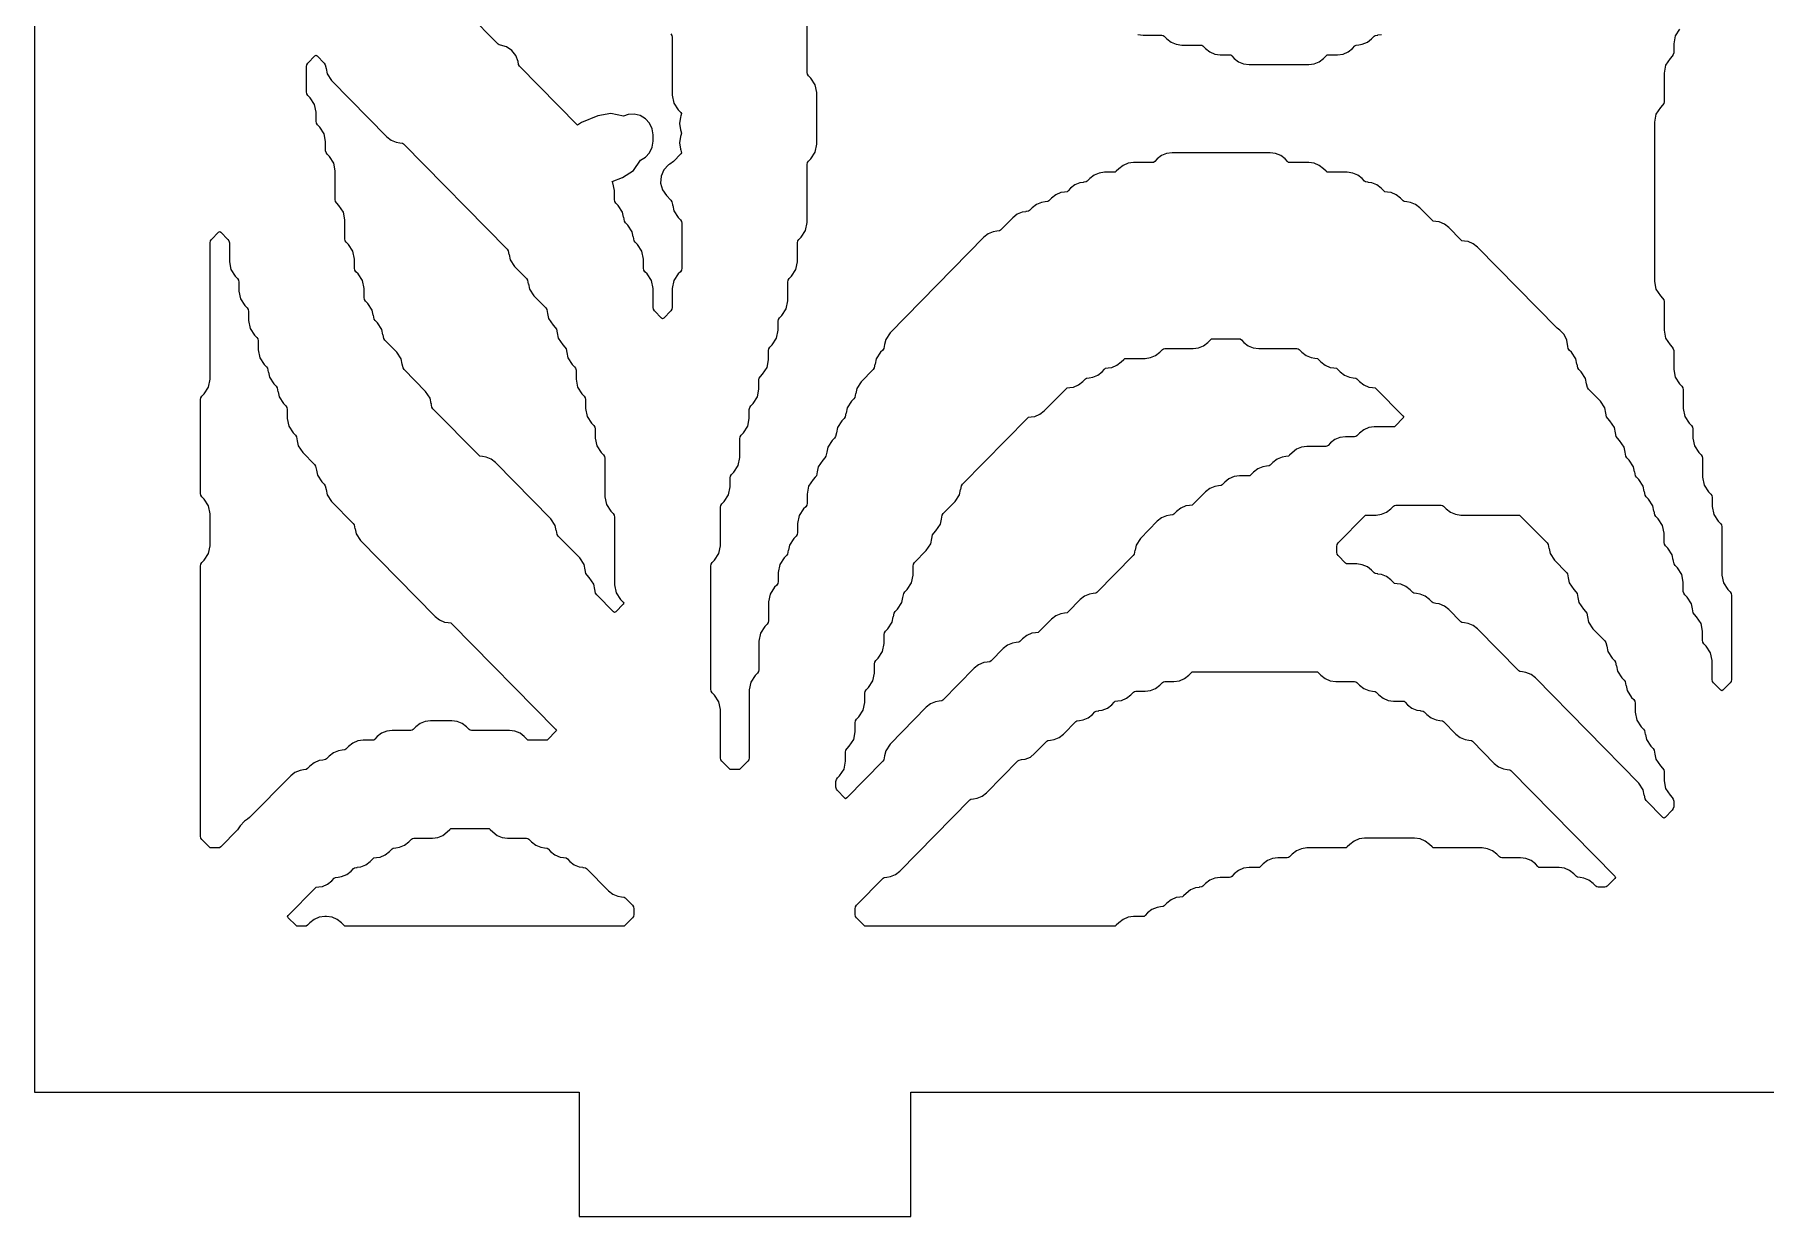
# Model space of a CAD drawing. Header units: millimetres. Extents: x 10 to 410, y 18 to 283.
# Drawn here: x 148 to 189.74, y 157 to 185.52 of the extents above; entities that cross this region are included whole.
import ezdxf

# ---------------------------------------------------------------- set-up
doc = ezdxf.new("R2010")
doc.units = ezdxf.units.MM
doc.layers.add('CUT', color=1, linetype='Continuous')

msp = doc.modelspace()

# ---------------------------------------------------------------- linework, layer by layer
at = {"layer": 'CUT'}
for points in [[(190.134, 157), (198.134, 157), (198.134, 160), (211.2679, 160), (211.2679, 280), (198.134, 280), (198.134, 283), (190.134, 283), (190.134, 280), (169.134, 280), (169.134, 283), (161.134, 283), (161.134, 280), (148, 280), (148, 160), (161.134, 160), (161.134, 157), (169.134, 157), (169.134, 160), (190.134, 160)], [(156.7232, 182.9204), (156.8108, 182.9087), (156.8106, 182.9073), (156.8748, 182.8988), (156.8998, 182.8793), (159.3969, 180.3385), (159.4221, 180.3002), (159.4404, 180.2073), (159.4436, 180.2079), (159.4682, 180.0827), (159.5744, 179.9216), (159.8613, 179.6297), (159.8866, 179.5913), (159.9048, 179.4985), (159.908, 179.4991), (159.9327, 179.3739), (160.0388, 179.2127), (160.3257, 178.9208), (160.351, 178.8824), (160.3693, 178.7896), (160.3725, 178.7902), (160.3971, 178.665), (160.5032, 178.5039), (160.5579, 178.4482), (160.5832, 178.4099), (160.6015, 178.317), (160.6047, 178.3177), (160.6293, 178.1924), (160.7355, 178.0313), (160.7902, 177.9757), (160.8154, 177.9373), (160.8337, 177.8444), (160.8369, 177.8451), (160.8615, 177.7199), (160.9677, 177.5587), (161.0224, 177.5031), (161.0476, 177.4647), (161.0565, 177.4197), (161.0565, 177.2003), (161.0937, 177.011), (161.1999, 176.8499), (161.2546, 176.7942), (161.2799, 176.7559), (161.2887, 176.7108), (161.2887, 176.4915), (161.326, 176.3022), (161.4321, 176.141), (161.4868, 176.0854), (161.5121, 176.047), (161.5209, 176.0019), (161.5209, 175.7826), (161.5582, 175.5933), (161.6643, 175.4322), (161.719, 175.3765), (161.7443, 175.3381), (161.7532, 175.2931), (161.7532, 174.3649), (161.7904, 174.1756), (161.8966, 174.0144), (161.9513, 173.9588), (161.9765, 173.9204), (161.9854, 173.8754), (161.9854, 172.2383), (162.0226, 172.049), (162.1288, 171.8879), (162.1903, 171.8252), (162.2102, 171.7975), (162.1903, 171.7697), (162.0133, 171.5896), (161.9854, 171.569), (161.9575, 171.5896), (161.5551, 171.999), (161.5298, 172.0374), (161.5116, 172.1302), (161.5083, 172.1296), (161.4837, 172.2548), (161.3776, 172.4159), (161.3229, 172.4716), (161.2976, 172.51), (161.2793, 172.6028), (161.2761, 172.6022), (161.2515, 172.7274), (161.1453, 172.8885), (160.6262, 173.4167), (160.6009, 173.4551), (160.5827, 173.548), (160.5795, 173.5473), (160.5548, 173.6725), (160.4487, 173.8337), (159.1135, 175.1922), (159.0094, 175.2733), (158.8877, 175.3244), (158.8001, 175.336), (158.8003, 175.3374), (158.7361, 175.346), (158.7111, 175.3654), (157.6074, 176.4885), (157.5821, 176.5268), (157.5638, 176.6197), (157.5606, 176.6191), (157.536, 176.7443), (157.4298, 176.9054), (156.9107, 177.4336), (156.8854, 177.472), (156.8672, 177.5648), (156.864, 177.5642), (156.8393, 177.6894), (156.7332, 177.8505), (156.4463, 178.1425), (156.421, 178.1808), (156.4028, 178.2737), (156.3995, 178.2731), (156.3749, 178.3983), (156.2688, 178.5594), (156.2141, 178.6151), (156.1888, 178.6534), (156.1705, 178.7463), (156.1673, 178.7456), (156.1427, 178.8708), (156.0365, 179.032), (155.9818, 179.0876), (155.9566, 179.126), (155.9477, 179.1711), (155.9477, 179.3904), (155.9105, 179.5797), (155.8043, 179.7408), (155.7496, 179.7965), (155.7244, 179.8349), (155.7155, 179.8799), (155.7155, 180.0992), (155.6783, 180.2886), (155.5721, 180.4497), (155.5174, 180.5054), (155.4921, 180.5437), (155.4833, 180.5888), (155.4833, 181.0444), (155.446, 181.2337), (155.3399, 181.3948), (155.2852, 181.4505), (155.2599, 181.4889), (155.2511, 181.5339), (155.2511, 182.2258), (155.2138, 182.4151), (155.1077, 182.5763), (155.053, 182.6319), (155.0277, 182.6703), (155.0188, 182.7154), (155.0188, 182.9347), (154.9816, 183.124), (154.8754, 183.2851), (154.8208, 183.3408), (154.7955, 183.3792), (154.7866, 183.4242), (154.7866, 183.6435), (154.7494, 183.8329), (154.6432, 183.994), (154.5885, 184.0497), (154.5633, 184.088), (154.5544, 184.1331), (154.5544, 184.7446), (154.5633, 184.7896), (154.5885, 184.828), (154.7587, 185.0012), (154.7866, 185.0217), (154.8145, 185.0012), (154.9847, 184.828), (155.01, 184.7896), (155.0282, 184.6968), (155.0314, 184.6974), (155.0561, 184.5722), (155.1622, 184.4111), (156.4974, 183.0525), (156.6015, 182.9714)], [(152.2322, 173.1835), (152.2322, 173.9558), (152.195, 174.1451), (152.0888, 174.3062), (152.0341, 174.3619), (152.0089, 174.4003), (152, 174.4453), (152, 176.7108), (152.0089, 176.7559), (152.0341, 176.7942), (152.0888, 176.8499), (152.195, 177.011), (152.2322, 177.2003), (152.2322, 180.4914), (152.2411, 180.5365), (152.2664, 180.5748), (152.4365, 180.748), (152.4644, 180.7686), (152.4923, 180.748), (152.6625, 180.5748), (152.6878, 180.5365), (152.6967, 180.4914), (152.6967, 180.0358), (152.7339, 179.8465), (152.84, 179.6853), (152.8947, 179.6297), (152.92, 179.5913), (152.9289, 179.5462), (152.9289, 179.3269), (152.9661, 179.1376), (153.0723, 178.9765), (153.127, 178.9208), (153.1522, 178.8824), (153.1611, 178.8374), (153.1611, 178.6181), (153.1983, 178.4287), (153.3045, 178.2676), (153.3592, 178.2119), (153.3844, 178.1736), (153.3933, 178.1285), (153.3933, 177.9092), (153.4305, 177.7199), (153.5367, 177.5587), (153.5914, 177.5031), (153.6167, 177.4647), (153.6349, 177.3719), (153.6381, 177.3725), (153.6628, 177.2473), (153.7689, 177.0862), (153.8236, 177.0305), (153.8489, 176.9922), (153.8671, 176.8993), (153.8704, 176.8999), (153.895, 176.7747), (154.0011, 176.6136), (154.0558, 176.5579), (154.0811, 176.5196), (154.09, 176.4745), (154.09, 176.2552), (154.1272, 176.0659), (154.2334, 175.9047), (154.288, 175.8491), (154.3133, 175.8107), (154.3316, 175.7179), (154.3348, 175.7185), (154.3594, 175.5933), (154.4656, 175.4322), (154.7525, 175.1402), (154.7778, 175.1019), (154.796, 175.009), (154.7992, 175.0096), (154.8239, 174.8844), (154.93, 174.7233), (154.9847, 174.6676), (155.01, 174.6293), (155.0282, 174.5364), (155.0314, 174.5371), (155.0561, 174.4119), (155.1622, 174.2507), (155.6814, 173.7225), (155.7066, 173.6841), (155.7249, 173.5913), (155.7281, 173.5919), (155.7527, 173.4667), (155.8589, 173.3056), (157.6585, 171.4744), (157.7626, 171.3933), (157.8843, 171.3423), (157.9719, 171.3306), (157.9717, 171.3293), (158.0359, 171.3207), (158.0609, 171.3013), (160.5648, 168.7535), (160.5847, 168.7257), (160.5648, 168.698), (160.3831, 168.5131), (160.3581, 168.4936), (160.3267, 168.4895), (159.9286, 168.4895), (159.8972, 168.4936), (159.8722, 168.5131), (159.8102, 168.5762), (159.7061, 168.6573), (159.5844, 168.7083), (159.4535, 168.7257), (158.5352, 168.7257), (158.5039, 168.7299), (158.4789, 168.7494), (158.4168, 168.8125), (158.3127, 168.8936), (158.191, 168.9446), (158.0602, 168.962), (157.5507, 168.962), (157.4199, 168.9446), (157.2982, 168.8936), (157.1941, 168.8125), (157.132, 168.7494), (157.1071, 168.7299), (157.0757, 168.7257), (156.6218, 168.7257), (156.491, 168.7083), (156.3693, 168.6573), (156.2652, 168.5762), (156.2032, 168.5131), (156.1782, 168.4936), (156.1468, 168.4895), (155.9251, 168.4895), (155.7943, 168.472), (155.6726, 168.421), (155.5685, 168.3399), (155.5065, 168.2768), (155.4815, 168.2573), (155.4173, 168.2488), (155.4175, 168.2474), (155.3299, 168.2358), (155.2082, 168.1847), (155.1041, 168.1036), (155.0421, 168.0405), (155.0171, 168.0211), (154.9529, 168.0125), (154.953, 168.0111), (154.8655, 167.9995), (154.7438, 167.9484), (154.6397, 167.8673), (154.5776, 167.8042), (154.5526, 167.7848), (154.4884, 167.7762), (154.4886, 167.7748), (154.401, 167.7632), (154.2793, 167.7121), (154.1752, 167.6311), (153.1843, 166.6228), (153.1312, 166.5814), (153.0586, 166.5374), (152.9603, 166.4277), (152.8947, 166.3281), (152.4877, 165.9139), (152.4627, 165.8945), (152.4313, 165.8903), (152.2654, 165.8903), (152.234, 165.8945), (152.209, 165.9139), (152.0341, 166.0919), (152.0089, 166.1302), (152, 166.1753), (152, 172.6939), (152.0089, 172.739), (152.0341, 172.7773), (152.0888, 172.833), (152.195, 172.9941)], [(167.5586, 167.9852), (167.5586, 168.2045), (167.5675, 168.2495), (167.5928, 168.2879), (167.6475, 168.3435), (167.7536, 168.5047), (167.7908, 168.694), (167.7908, 168.9133), (167.7997, 168.9584), (167.825, 168.9968), (167.8797, 169.0524), (167.9858, 169.2135), (168.0231, 169.4029), (168.0231, 169.6222), (168.0319, 169.6673), (168.0572, 169.7056), (168.1119, 169.7613), (168.218, 169.9224), (168.2553, 170.1117), (168.2553, 170.331), (168.2641, 170.3761), (168.2894, 170.4145), (168.3441, 170.4701), (168.4503, 170.6313), (168.4875, 170.8206), (168.4875, 171.0399), (168.4964, 171.085), (168.5216, 171.1233), (168.5763, 171.179), (168.6825, 171.3401), (168.7071, 171.4653), (168.7103, 171.4647), (168.7286, 171.5576), (168.7538, 171.5959), (168.8085, 171.6516), (168.9147, 171.8127), (168.9393, 171.9379), (168.9425, 171.9373), (168.9608, 172.0301), (168.9861, 172.0685), (169.0408, 172.1241), (169.1469, 172.2853), (169.1842, 172.4746), (169.1842, 172.6939), (169.193, 172.739), (169.2183, 172.7773), (169.5052, 173.0693), (169.6114, 173.2304), (169.636, 173.3556), (169.6392, 173.355), (169.6575, 173.4479), (169.6827, 173.4862), (169.7374, 173.5419), (169.8436, 173.703), (169.8682, 173.8282), (169.8714, 173.8276), (169.8897, 173.9204), (169.9149, 173.9588), (170.2019, 174.2507), (170.308, 174.4119), (170.3326, 174.5371), (170.3358, 174.5364), (170.3541, 174.6293), (170.3794, 174.6676), (171.9475, 176.2633), (171.9725, 176.2827), (172.0368, 176.2913), (172.0366, 176.2927), (172.1241, 176.3043), (172.2458, 176.3554), (172.3499, 176.4365), (172.8764, 176.9721), (172.9014, 176.9916), (172.9656, 177.0002), (172.9654, 177.0015), (173.053, 177.0132), (173.1747, 177.0642), (173.2788, 177.1453), (173.3409, 177.2084), (173.3658, 177.2279), (173.4301, 177.2364), (173.4299, 177.2378), (173.5175, 177.2495), (173.6391, 177.3005), (173.7433, 177.3816), (173.8053, 177.4447), (173.8303, 177.4642), (173.8945, 177.4727), (173.8943, 177.4741), (173.9819, 177.4858), (174.1036, 177.5368), (174.2077, 177.6179), (174.2697, 177.681), (174.2947, 177.7005), (174.3261, 177.7046), (174.78, 177.7046), (174.9108, 177.7221), (175.0325, 177.7731), (175.1366, 177.8542), (175.1986, 177.9173), (175.2236, 177.9368), (175.255, 177.9409), (175.941, 177.9409), (176.0719, 177.9583), (176.1935, 178.0094), (176.2977, 178.0905), (176.3597, 178.1536), (176.3847, 178.173), (176.4161, 178.1772), (177.0464, 178.1772), (177.0778, 178.173), (177.1028, 178.1536), (177.1648, 178.0905), (177.2689, 178.0094), (177.3906, 177.9583), (177.5214, 177.9409), (178.4397, 177.9409), (178.4711, 177.9368), (178.4961, 177.9173), (178.5581, 177.8542), (178.6623, 177.7731), (178.7839, 177.7221), (178.8715, 177.7104), (178.8713, 177.709), (178.9356, 177.7005), (178.9605, 177.681), (179.0226, 177.6179), (179.1267, 177.5368), (179.2484, 177.4858), (179.336, 177.4741), (179.3358, 177.4727), (179.4, 177.4642), (179.425, 177.4447), (179.487, 177.3816), (179.5911, 177.3005), (179.7128, 177.2495), (179.8004, 177.2378), (179.8002, 177.2364), (179.8644, 177.2279), (179.8894, 177.2084), (179.9515, 177.1453), (180.0556, 177.0642), (180.1773, 177.0132), (180.2648, 177.0015), (180.2646, 177.0002), (180.3289, 176.9916), (180.3539, 176.9721), (181, 176.3147), (181.0199, 176.2869), (181, 176.2592), (180.8183, 176.0743), (180.7933, 176.0548), (180.7619, 176.0506), (180.3081, 176.0506), (180.1773, 176.0332), (180.0556, 175.9822), (179.9515, 175.9011), (179.8894, 175.838), (179.8644, 175.8185), (179.8331, 175.8143), (179.6114, 175.8143), (179.4806, 175.7969), (179.3589, 175.7459), (179.2548, 175.6648), (179.1928, 175.6017), (179.1678, 175.5822), (179.1364, 175.5781), (178.6825, 175.5781), (178.5517, 175.5606), (178.43, 175.5096), (178.3259, 175.4285), (178.2639, 175.3654), (178.2389, 175.346), (178.1747, 175.3374), (178.1749, 175.336), (178.0873, 175.3244), (177.9656, 175.2733), (177.8615, 175.1922), (177.7995, 175.1291), (177.7745, 175.1097), (177.7102, 175.1011), (177.7104, 175.0997), (177.6229, 175.0881), (177.5012, 175.037), (177.3971, 174.956), (177.335, 174.8928), (177.31, 174.8734), (177.2787, 174.8692), (177.057, 174.8692), (176.9262, 174.8518), (176.8045, 174.8008), (176.7004, 174.7197), (176.6384, 174.6565), (176.6134, 174.6371), (176.5492, 174.6285), (176.5493, 174.6272), (176.4618, 174.6155), (176.3401, 174.5645), (176.236, 174.4834), (175.9417, 174.184), (175.9167, 174.1645), (175.8525, 174.156), (175.8527, 174.1546), (175.7651, 174.1429), (175.6434, 174.0919), (175.5393, 174.0108), (175.4773, 173.9477), (175.4523, 173.9282), (175.3881, 173.9197), (175.3882, 173.9183), (175.3007, 173.9066), (175.179, 173.8556), (175.0749, 173.7745), (174.6686, 173.3611), (174.5624, 173.2), (174.5378, 173.0748), (174.5346, 173.0754), (174.5163, 172.9825), (174.491, 172.9442), (173.6195, 172.0574), (173.5945, 172.0379), (173.5303, 172.0294), (173.5305, 172.028), (173.4429, 172.0163), (173.3212, 171.9653), (173.2171, 171.8842), (172.9229, 171.5848), (172.8979, 171.5654), (172.8337, 171.5568), (172.8338, 171.5554), (172.7463, 171.5438), (172.6246, 171.4927), (172.5205, 171.4117), (172.2262, 171.1122), (172.2012, 171.0928), (172.137, 171.0842), (172.1372, 171.0829), (172.0496, 171.0712), (171.9279, 171.0202), (171.8238, 170.9391), (171.7618, 170.876), (171.7368, 170.8565), (171.6726, 170.8479), (171.6728, 170.8466), (171.5852, 170.8349), (171.4635, 170.7839), (171.3594, 170.7028), (171.0651, 170.4034), (171.0401, 170.3839), (170.9759, 170.3754), (170.9761, 170.374), (170.8885, 170.3623), (170.7668, 170.3113), (170.6627, 170.2302), (169.904, 169.4582), (169.8791, 169.4388), (169.8148, 169.4302), (169.815, 169.4288), (169.7274, 169.4172), (169.6057, 169.3662), (169.5016, 169.2851), (168.6309, 168.3991), (168.5247, 168.2379), (168.5001, 168.1127), (168.4969, 168.1134), (168.4786, 168.0205), (168.4534, 167.9821), (167.5865, 167.1001), (167.5586, 167.0795), (167.5307, 167.1001), (167.3605, 167.2733), (167.3353, 167.3116), (167.3264, 167.3567), (167.3264, 167.4956), (167.3353, 167.5407), (167.3605, 167.579), (167.4152, 167.6347), (167.5214, 167.7958)], [(180.1315, 173.9241), (180.3532, 173.9241), (180.484, 173.9415), (180.6057, 173.9925), (180.7098, 174.0736), (180.7718, 174.1367), (180.7968, 174.1562), (180.8282, 174.1603), (181.923, 174.1603), (181.9544, 174.1562), (181.9794, 174.1367), (182.0414, 174.0736), (182.1455, 173.9925), (182.2672, 173.9415), (182.398, 173.9241), (183.7808, 173.9241), (183.8122, 173.9199), (183.8371, 173.9004), (184.4764, 173.2499), (184.5017, 173.2116), (184.52, 173.1187), (184.5232, 173.1193), (184.5478, 172.9941), (184.6539, 172.833), (184.9409, 172.5411), (184.9661, 172.5027), (184.9844, 172.4098), (184.9876, 172.4105), (185.0122, 172.2853), (185.1184, 172.1241), (185.1731, 172.0685), (185.1983, 172.0301), (185.2166, 171.9373), (185.2198, 171.9379), (185.2444, 171.8127), (185.3506, 171.6516), (185.4053, 171.5959), (185.4306, 171.5576), (185.4488, 171.4647), (185.452, 171.4653), (185.4767, 171.3401), (185.5828, 171.179), (185.8697, 170.8871), (185.895, 170.8487), (185.9133, 170.7558), (185.9165, 170.7565), (185.9411, 170.6313), (186.0473, 170.4701), (186.102, 170.4145), (186.1272, 170.3761), (186.1455, 170.2833), (186.1487, 170.2839), (186.1733, 170.1587), (186.2795, 169.9976), (186.3342, 169.9419), (186.3594, 169.9035), (186.3777, 169.8107), (186.3809, 169.8113), (186.4055, 169.6861), (186.5117, 169.525), (186.5664, 169.4693), (186.5917, 169.431), (186.6005, 169.3859), (186.6005, 169.1666), (186.6378, 168.9773), (186.7439, 168.8161), (186.7986, 168.7605), (186.8239, 168.7221), (186.8421, 168.6293), (186.8454, 168.6299), (186.87, 168.5047), (186.9761, 168.3435), (187.0308, 168.2879), (187.0561, 168.2495), (187.0744, 168.1567), (187.0776, 168.1573), (187.1022, 168.0321), (187.2083, 167.871), (187.263, 167.8153), (187.2883, 167.777), (187.2972, 167.7319), (187.2972, 167.5126), (187.3344, 167.3233), (187.4406, 167.1621), (187.4953, 167.1065), (187.5205, 167.0681), (187.5294, 167.023), (187.5294, 166.8841), (187.5205, 166.8391), (187.4953, 166.8007), (187.3251, 166.6275), (187.2972, 166.607), (187.2693, 166.6275), (186.8669, 167.037), (186.8416, 167.0754), (186.8233, 167.1682), (186.8201, 167.1676), (186.7955, 167.2928), (186.6894, 167.4539), (184.1931, 169.9939), (184.089, 170.075), (183.9673, 170.126), (183.8797, 170.1377), (183.8799, 170.1391), (183.8157, 170.1476), (183.7907, 170.1671), (182.7998, 171.1754), (182.6957, 171.2565), (182.574, 171.3075), (182.4864, 171.3191), (182.4866, 171.3205), (182.4223, 171.3291), (182.3974, 171.3485), (182.1031, 171.6479), (181.999, 171.729), (181.8773, 171.7801), (181.7897, 171.7917), (181.7899, 171.7931), (181.7257, 171.8016), (181.7007, 171.8211), (181.6387, 171.8842), (181.5346, 171.9653), (181.4129, 172.0163), (181.3253, 172.028), (181.3255, 172.0294), (181.2613, 172.0379), (181.2363, 172.0574), (181.1742, 172.1205), (181.0701, 172.2016), (180.9484, 172.2526), (180.8609, 172.2643), (180.861, 172.2657), (180.7968, 172.2742), (180.7718, 172.2937), (180.7098, 172.3568), (180.6057, 172.4379), (180.484, 172.4889), (180.3964, 172.5006), (180.3966, 172.502), (180.3324, 172.5105), (180.3074, 172.53), (180.2454, 172.5931), (180.1413, 172.6742), (180.0196, 172.7252), (179.8888, 172.7426), (179.6671, 172.7426), (179.6357, 172.7468), (179.6107, 172.7662), (179.4359, 172.9442), (179.4106, 172.9825), (179.4018, 173.0276), (179.4018, 173.1665), (179.4106, 173.2116), (179.4359, 173.2499), (180.0752, 173.9004), (180.1002, 173.9199)], [(168.5535, 165.1858), (168.5533, 165.1872), (168.6409, 165.1988), (168.7626, 165.2499), (168.8667, 165.331), (170.5542, 167.0481), (170.5792, 167.0676), (170.6434, 167.0761), (170.6433, 167.0775), (170.7308, 167.0891), (170.8525, 167.1402), (170.9566, 167.2213), (171.7153, 167.9932), (171.7403, 168.0127), (171.8045, 168.0213), (171.8043, 168.0226), (171.8919, 168.0343), (172.0136, 168.0853), (172.1177, 168.1664), (172.412, 168.4658), (172.437, 168.4853), (172.5012, 168.4938), (172.501, 168.4952), (172.5886, 168.5069), (172.7103, 168.5579), (172.8144, 168.639), (173.1086, 168.9384), (173.1336, 168.9578), (173.1978, 168.9664), (173.1977, 168.9678), (173.2852, 168.9794), (173.4069, 169.0305), (173.511, 169.1116), (173.5731, 169.1747), (173.5981, 169.1941), (173.6623, 169.2027), (173.6621, 169.2041), (173.7497, 169.2157), (173.8714, 169.2668), (173.9755, 169.3478), (174.0375, 169.411), (174.0625, 169.4304), (174.1267, 169.439), (174.1265, 169.4404), (174.2141, 169.452), (174.3358, 169.503), (174.4399, 169.5841), (174.5019, 169.6473), (174.5269, 169.6667), (174.5583, 169.6709), (174.78, 169.6709), (174.9108, 169.6883), (175.0325, 169.7393), (175.1366, 169.8204), (175.1986, 169.8835), (175.2236, 169.903), (175.255, 169.9072), (175.4766, 169.9072), (175.6074, 169.9246), (175.7291, 169.9756), (175.8332, 170.0567), (175.8953, 170.1198), (175.9202, 170.1393), (175.9516, 170.1435), (178.9042, 170.1435), (178.9356, 170.1393), (178.9605, 170.1198), (179.0226, 170.0567), (179.1267, 169.9756), (179.2484, 169.9246), (179.3792, 169.9072), (179.8331, 169.9072), (179.8644, 169.903), (179.8894, 169.8835), (179.9515, 169.8204), (180.0556, 169.7393), (180.1773, 169.6883), (180.2648, 169.6766), (180.2646, 169.6753), (180.3289, 169.6667), (180.3539, 169.6473), (180.4159, 169.5841), (180.52, 169.503), (180.6417, 169.452), (180.7725, 169.4346), (180.9941, 169.4346), (181.0255, 169.4304), (181.0505, 169.411), (181.1125, 169.3478), (181.2167, 169.2668), (181.3384, 169.2157), (181.4259, 169.2041), (181.4257, 169.2027), (181.49, 169.1941), (181.5149, 169.1747), (181.577, 169.1116), (181.6811, 169.0305), (181.8028, 168.9794), (181.8904, 168.9678), (181.8902, 168.9664), (181.9544, 168.9578), (181.9794, 168.9384), (182.2736, 168.639), (182.3777, 168.5579), (182.4994, 168.5069), (182.587, 168.4952), (182.5868, 168.4938), (182.6511, 168.4853), (182.676, 168.4658), (183.2025, 167.9301), (183.3066, 167.849), (183.4283, 167.798), (183.5159, 167.7863), (183.5157, 167.785), (183.5799, 167.7764), (183.6049, 167.757), (186.1088, 165.2092), (186.1287, 165.1814), (186.1088, 165.1537), (185.9271, 164.9688), (185.9021, 164.9493), (185.8707, 164.9451), (185.7048, 164.9451), (185.6734, 164.9493), (185.6484, 164.9688), (185.5864, 165.0319), (185.4823, 165.113), (185.3606, 165.164), (185.273, 165.1757), (185.2732, 165.1771), (185.209, 165.1856), (185.184, 165.2051), (185.122, 165.2682), (185.0178, 165.3493), (184.8961, 165.4003), (184.7653, 165.4177), (184.3115, 165.4177), (184.2801, 165.4219), (184.2551, 165.4414), (184.1931, 165.5045), (184.089, 165.5856), (183.9673, 165.6366), (183.8365, 165.654), (183.3826, 165.654), (183.3512, 165.6582), (183.3262, 165.6776), (183.2642, 165.7408), (183.1601, 165.8219), (183.0384, 165.8729), (182.9076, 165.8903), (181.7571, 165.8903), (181.7257, 165.8945), (181.7007, 165.9139), (181.6387, 165.9771), (181.5346, 166.0581), (181.4129, 166.1092), (181.2821, 166.1266), (180.0758, 166.1266), (179.945, 166.1092), (179.8233, 166.0581), (179.7192, 165.9771), (179.6572, 165.9139), (179.6322, 165.8945), (179.6008, 165.8903), (178.6825, 165.8903), (178.5517, 165.8729), (178.43, 165.8219), (178.3259, 165.7408), (178.2639, 165.6776), (178.2389, 165.6582), (178.2075, 165.654), (177.9859, 165.654), (177.8551, 165.6366), (177.7334, 165.5856), (177.6293, 165.5045), (177.5672, 165.4414), (177.5423, 165.4219), (177.5109, 165.4177), (177.2892, 165.4177), (177.1584, 165.4003), (177.0367, 165.3493), (176.9326, 165.2682), (176.8706, 165.2051), (176.8456, 165.1856), (176.8142, 165.1814), (176.5926, 165.1814), (176.4618, 165.164), (176.3401, 165.113), (176.236, 165.0319), (176.1739, 164.9688), (176.1489, 164.9493), (176.0847, 164.9408), (176.0849, 164.9394), (175.9973, 164.9277), (175.8756, 164.8767), (175.7715, 164.7956), (175.7095, 164.7325), (175.6845, 164.713), (175.6203, 164.7045), (175.6205, 164.7031), (175.5329, 164.6914), (175.4112, 164.6404), (175.3071, 164.5593), (175.2451, 164.4962), (175.2201, 164.4768), (175.1558, 164.4682), (175.156, 164.4668), (175.0685, 164.4552), (174.9468, 164.4041), (174.8427, 164.323), (174.7806, 164.2599), (174.7556, 164.2405), (174.7243, 164.2363), (174.5026, 164.2363), (174.3718, 164.2189), (174.2501, 164.1678), (174.146, 164.0868), (174.084, 164.0236), (174.059, 164.0042), (174.0276, 164), (168.0562, 164), (168.0248, 164.0042), (167.9998, 164.0236), (167.825, 164.2016), (167.7997, 164.2399), (167.7908, 164.285), (167.7908, 164.4239), (167.7997, 164.4689), (167.825, 164.5073), (168.4643, 165.1578), (168.4892, 165.1773)], [(155.2528, 165.1773), (155.317, 165.1858), (155.3169, 165.1872), (155.4044, 165.1988), (155.5261, 165.2499), (155.6302, 165.331), (155.6923, 165.3941), (155.7172, 165.4135), (155.7815, 165.4221), (155.7813, 165.4235), (155.8689, 165.4351), (155.9906, 165.4862), (156.0947, 165.5673), (156.1567, 165.6304), (156.1817, 165.6498), (156.2459, 165.6584), (156.2457, 165.6598), (156.3333, 165.6714), (156.455, 165.7225), (156.5591, 165.8035), (156.6211, 165.8667), (156.6461, 165.8861), (156.7103, 165.8947), (156.7102, 165.8961), (156.7977, 165.9077), (156.9194, 165.9587), (157.0235, 166.0398), (157.0856, 166.1029), (157.1106, 166.1224), (157.1419, 166.1266), (157.5958, 166.1266), (157.7266, 166.144), (157.8483, 166.195), (157.9524, 166.2761), (158.0144, 166.3392), (158.0394, 166.3587), (158.0708, 166.3629), (158.9334, 166.3629), (158.9648, 166.3587), (158.9898, 166.3392), (159.0518, 166.2761), (159.1559, 166.195), (159.2776, 166.144), (159.4084, 166.1266), (159.8623, 166.1266), (159.8937, 166.1224), (159.9186, 166.1029), (159.9807, 166.0398), (160.0848, 165.9587), (160.2065, 165.9077), (160.2941, 165.8961), (160.2939, 165.8947), (160.3581, 165.8861), (160.3831, 165.8667), (160.4451, 165.8035), (160.5492, 165.7225), (160.6709, 165.6714), (160.7585, 165.6598), (160.7583, 165.6584), (160.8225, 165.6498), (160.8475, 165.6304), (160.9096, 165.5673), (161.0137, 165.4862), (161.1354, 165.4351), (161.2229, 165.4235), (161.2228, 165.4221), (161.287, 165.4135), (161.312, 165.3941), (161.8384, 164.8584), (161.9425, 164.7773), (162.0642, 164.7263), (162.1518, 164.7146), (162.1516, 164.7132), (162.2159, 164.7047), (162.2408, 164.6852), (162.4157, 164.5073), (162.441, 164.4689), (162.4498, 164.4239), (162.4498, 164.285), (162.441, 164.2399), (162.4157, 164.2016), (162.2408, 164.0236), (162.2159, 164.0042), (162.1845, 164), (155.5164, 164), (155.485, 164.0042), (155.46, 164.0236), (155.398, 164.0868), (155.2939, 164.1678), (155.1722, 164.2189), (155.0414, 164.2363), (154.9963, 164.2363), (154.8655, 164.2189), (154.7438, 164.1678), (154.6397, 164.0868), (154.5776, 164.0236), (154.5526, 164.0042), (154.5213, 164), (154.3553, 164), (154.3239, 164.0042), (154.299, 164.0236), (154.1172, 164.2085), (154.0974, 164.2363), (154.1172, 164.264), (154.7634, 164.9215), (154.7884, 164.941), (154.8526, 164.9495), (154.8524, 164.9509), (154.94, 164.9626), (155.0617, 165.0136), (155.1658, 165.0947), (155.2278, 165.1578)]]:
    msp.add_lwpolyline(points, close=True, dxfattribs=at)
for points in [[(163.3446, 185.5368), (163.3698, 185.4985), (163.3787, 185.4534), (163.3787, 184.0527), (163.4159, 183.8633), (163.5221, 183.7022), (163.5836, 183.6396), (163.6043, 183.6108), (163.5859, 183.5536), (163.5732, 183.5284), (163.5493, 183.3755), (163.5732, 183.2227), (163.5859, 183.1975), (163.6046, 183.1392), (163.5859, 183.081), (163.5732, 183.0558), (163.5493, 182.903), (163.5732, 182.7501), (163.5859, 182.7249), (163.6043, 182.6677), (163.5836, 182.6389), (163.4066, 182.4588), (163.3173, 182.393), (163.2876, 182.3772), (163.1734, 182.2535), (163.1067, 182.099), (163.095, 181.931), (163.1398, 181.7687), (163.2359, 181.6305), (163.3446, 181.52), (163.3698, 181.4816), (163.3881, 181.3888), (163.3913, 181.3894), (163.4159, 181.2642), (163.5221, 181.103), (163.5768, 181.0474), (163.6021, 181.009), (163.6109, 180.964), (163.6109, 179.8799), (163.6021, 179.8349), (163.5768, 179.7965), (163.5221, 179.7408), (163.4159, 179.5797), (163.3787, 179.3904), (163.3787, 178.9348), (163.3698, 178.8897), (163.3446, 178.8513), (163.1744, 178.6782), (163.1465, 178.6576), (163.1186, 178.6782), (162.9484, 178.8513), (162.9231, 178.8897), (162.9143, 178.9348), (162.9143, 179.3904), (162.877, 179.5797), (162.7709, 179.7408), (162.7162, 179.7965), (162.6909, 179.8349), (162.682, 179.8799), (162.682, 180.0992), (162.6448, 180.2886), (162.5387, 180.4497), (162.484, 180.5054), (162.4587, 180.5437), (162.4404, 180.6366), (162.4372, 180.6359), (162.4126, 180.7611), (162.3064, 180.9223), (162.2517, 180.9779), (162.2265, 181.0163), (162.2082, 181.1091), (162.205, 181.1085), (162.1804, 181.2337), (162.0742, 181.3948), (162.0195, 181.4505), (161.9942, 181.4889), (161.9854, 181.5339), (161.9854, 181.7532), (161.9482, 181.9426), (161.931, 181.9687), (162.1808, 182.0685), (162.4425, 182.2386), (162.6122, 182.486), (162.7302, 182.5561), (162.8294, 182.6649), (162.8926, 182.7979), (162.9143, 182.9436), (162.9143, 183.0986), (162.8926, 183.2442), (162.8294, 183.3773), (162.7302, 183.4861), (162.6036, 183.5614), (162.4606, 183.5964), (162.3135, 183.5883), (162.1993, 183.5466), (162.1993, 183.5466), (161.8939, 183.6113), (161.587, 183.5542), (161.1868, 183.3943), (161.0961, 183.3353), (159.6973, 184.7585), (159.6721, 184.7969), (159.6584, 184.8664), (159.6053, 185.012), (159.5102, 185.1343), (159.3823, 185.2216), (159.2338, 185.2656), (159.2005, 185.27), (159.1755, 185.2895), (157.7202, 186.7703)], [(187.6728, 185.648), (187.5666, 185.4869), (187.5294, 185.2975), (187.5294, 185.0782), (187.5205, 185.0332), (187.4953, 184.9948), (187.4406, 184.9392), (187.3344, 184.778), (187.2972, 184.5887), (187.2972, 183.8968), (187.2883, 183.8517), (187.263, 183.8134), (187.2083, 183.7577), (187.1022, 183.5966), (187.065, 183.4072), (187.065, 179.5632), (187.1022, 179.3739), (187.2083, 179.2127), (187.263, 179.1571), (187.2883, 179.1187), (187.2972, 179.0737), (187.2972, 178.3818), (187.3344, 178.1924), (187.4406, 178.0313), (187.4953, 177.9757), (187.5205, 177.9373), (187.5294, 177.8922), (187.5294, 177.4366), (187.5666, 177.2473), (187.6728, 177.0862), (187.7275, 177.0305), (187.7528, 176.9922), (187.7616, 176.9471), (187.7616, 176.4915), (187.7988, 176.3022), (187.905, 176.141), (187.9597, 176.0854), (187.985, 176.047), (187.9938, 176.0019), (187.9938, 175.7826), (188.0311, 175.5933), (188.1372, 175.4322), (188.1919, 175.3765), (188.2172, 175.3381), (188.2261, 175.2931), (188.2261, 174.8375), (188.2633, 174.6481), (188.3694, 174.487), (188.4241, 174.4314), (188.4494, 174.393), (188.4583, 174.3479), (188.4583, 174.1286), (188.4955, 173.9393), (188.6017, 173.7781), (188.6564, 173.7225), (188.6816, 173.6841), (188.6905, 173.6391), (188.6905, 172.4746), (188.7277, 172.2853), (188.8339, 172.1241), (188.8886, 172.0685), (188.9138, 172.0301), (188.9227, 171.9851), (188.9227, 169.9559), (188.9138, 169.9108), (188.8886, 169.8724), (188.7184, 169.6993), (188.6905, 169.6787), (188.6626, 169.6993), (188.4924, 169.8724), (188.4671, 169.9108), (188.4583, 169.9559), (188.4583, 170.4115), (188.421, 170.6008), (188.3149, 170.7619), (188.2602, 170.8176), (188.2349, 170.8559), (188.2261, 170.901), (188.2261, 171.1203), (188.1888, 171.3097), (188.0827, 171.4708), (188.028, 171.5264), (188.0027, 171.5648), (187.9844, 171.6577), (187.9812, 171.657), (187.9566, 171.7822), (187.8504, 171.9434), (187.7957, 171.999), (187.7705, 172.0374), (187.7616, 172.0825), (187.7616, 172.3018), (187.7244, 172.4911), (187.6182, 172.6522), (187.5635, 172.7079), (187.5383, 172.7462), (187.52, 172.8391), (187.5168, 172.8385), (187.4922, 172.9637), (187.386, 173.1248), (187.3313, 173.1805), (187.306, 173.2188), (187.2972, 173.2639), (187.2972, 173.4832), (187.2599, 173.6725), (187.1538, 173.8337), (187.0991, 173.8893), (187.0738, 173.9277), (187.0556, 174.0205), (187.0523, 174.0199), (187.0277, 174.1451), (186.9216, 174.3062), (186.8669, 174.3619), (186.8416, 174.4003), (186.8233, 174.4931), (186.8201, 174.4925), (186.7955, 174.6177), (186.6894, 174.7788), (186.6347, 174.8345), (186.6094, 174.8728), (186.5911, 174.9657), (186.5879, 174.965), (186.5633, 175.0903), (186.4571, 175.2514), (186.4024, 175.307), (186.3772, 175.3454), (186.3589, 175.4383), (186.3557, 175.4376), (186.3311, 175.5628), (186.2249, 175.724), (186.1702, 175.7796), (186.1449, 175.818), (186.1267, 175.9108), (186.1235, 175.9102), (186.0989, 176.0354), (185.9927, 176.1965), (185.938, 176.2522), (185.9127, 176.2905), (185.8945, 176.3834), (185.8913, 176.3828), (185.8666, 176.508), (185.7605, 176.6691), (185.4736, 176.961), (185.4483, 176.9994), (185.43, 177.0923), (185.4268, 177.0916), (185.4022, 177.2168), (185.296, 177.378), (185.2413, 177.4336), (185.2161, 177.472), (185.1978, 177.5648), (185.1946, 177.5642), (185.17, 177.6894), (185.0638, 177.8505), (185.0091, 177.9062), (184.9839, 177.9446), (184.975, 177.9896), (184.975, 177.9938), (184.9522, 178.143), (184.8859, 178.2787), (184.7822, 178.3883), (184.7196, 178.4371), (182.7998, 180.3906), (182.6957, 180.4716), (182.574, 180.5227), (182.4864, 180.5343), (182.4866, 180.5357), (182.4223, 180.5443), (182.3974, 180.5637), (182.1031, 180.8631), (181.999, 180.9442), (181.8773, 180.9952), (181.7897, 181.0069), (181.7899, 181.0083), (181.7257, 181.0168), (181.7007, 181.0363), (181.4065, 181.3357), (181.3024, 181.4168), (181.1807, 181.4678), (181.0931, 181.4795), (181.0933, 181.4809), (181.029, 181.4894), (181.0041, 181.5089), (180.942, 181.572), (180.8379, 181.6531), (180.7162, 181.7041), (180.6286, 181.7158), (180.6288, 181.7171), (180.5646, 181.7257), (180.5396, 181.7452), (180.4776, 181.8083), (180.3735, 181.8894), (180.2518, 181.9404), (180.1642, 181.9521), (180.1644, 181.9534), (180.1002, 181.962), (180.0752, 181.9814), (180.0131, 182.0446), (179.909, 182.1257), (179.7873, 182.1767), (179.6565, 182.1941), (179.2027, 182.1941), (179.1713, 182.1983), (179.1463, 182.2177), (179.0843, 182.2808), (178.9802, 182.3619), (178.8585, 182.413), (178.7277, 182.4304), (178.2738, 182.4304), (178.2424, 182.4346), (178.2174, 182.454), (178.1554, 182.5171), (178.0513, 182.5982), (177.9296, 182.6493), (177.7988, 182.6667), (175.4315, 182.6667), (175.3007, 182.6493), (175.179, 182.5982), (175.0749, 182.5171), (175.0128, 182.454), (174.9879, 182.4346), (174.9565, 182.4304), (174.5026, 182.4304), (174.3718, 182.413), (174.2501, 182.3619), (174.146, 182.2808), (174.084, 182.2177), (174.059, 182.1983), (174.0276, 182.1941), (173.806, 182.1941), (173.6751, 182.1767), (173.5535, 182.1257), (173.4493, 182.0446), (173.3873, 181.9814), (173.3623, 181.962), (173.2981, 181.9534), (173.2983, 181.9521), (173.2107, 181.9404), (173.089, 181.8894), (172.9849, 181.8083), (172.9229, 181.7452), (172.8979, 181.7257), (172.8337, 181.7171), (172.8338, 181.7158), (172.7463, 181.7041), (172.6246, 181.6531), (172.5205, 181.572), (172.4584, 181.5089), (172.4335, 181.4894), (172.3692, 181.4809), (172.3694, 181.4795), (172.2818, 181.4678), (172.1601, 181.4168), (172.056, 181.3357), (171.994, 181.2726), (171.969, 181.2531), (171.9048, 181.2446), (171.905, 181.2432), (171.8174, 181.2315), (171.6957, 181.1805), (171.5916, 181.0994), (171.2973, 180.8), (171.2724, 180.7805), (171.2081, 180.772), (171.2083, 180.7706), (171.1207, 180.759), (170.9991, 180.7079), (170.8949, 180.6268), (168.6309, 178.3231), (168.5247, 178.162), (168.5001, 178.0368), (168.4969, 178.0374), (168.4786, 177.9446), (168.4534, 177.9062), (168.3987, 177.8505), (168.2925, 177.6894), (168.2679, 177.5642), (168.2647, 177.5648), (168.2464, 177.472), (168.2211, 177.4336), (167.9342, 177.1417), (167.8281, 176.9805), (167.8035, 176.8553), (167.8002, 176.856), (167.782, 176.7631), (167.7567, 176.7248), (167.702, 176.6691), (167.5959, 176.508), (167.5712, 176.3828), (167.568, 176.3834), (167.5498, 176.2905), (167.5245, 176.2522), (167.4698, 176.1965), (167.3636, 176.0354), (167.339, 175.9102), (167.3358, 175.9108), (167.3175, 175.818), (167.2923, 175.7796), (167.2376, 175.724), (167.1314, 175.5628), (167.1068, 175.4376), (167.1036, 175.4383), (167.0853, 175.3454), (167.0601, 175.307), (167.0054, 175.2514), (166.8992, 175.0903), (166.8746, 174.965), (166.8714, 174.9657), (166.8531, 174.8728), (166.8278, 174.8345), (166.7731, 174.7788), (166.667, 174.6177), (166.6298, 174.4283), (166.6298, 174.209), (166.6209, 174.164), (166.5956, 174.1256), (166.5409, 174.07), (166.4348, 173.9088), (166.3975, 173.7195), (166.3975, 173.5002), (166.3887, 173.4551), (166.3634, 173.4167), (166.3087, 173.3611), (166.2025, 173.2), (166.1779, 173.0748), (166.1747, 173.0754), (166.1565, 172.9825), (166.1312, 172.9442), (166.0765, 172.8885), (165.9703, 172.7274), (165.9331, 172.538), (165.9331, 172.3187), (165.9242, 172.2737), (165.899, 172.2353), (165.8443, 172.1797), (165.7381, 172.0185), (165.7009, 171.8292), (165.7009, 171.3736), (165.692, 171.3285), (165.6667, 171.2902), (165.612, 171.2345), (165.5059, 171.0734), (165.4687, 170.884), (165.4687, 170.1922), (165.4598, 170.1471), (165.4345, 170.1087), (165.3798, 170.0531), (165.2737, 169.8919), (165.2364, 169.7026), (165.2364, 168.0656), (165.2276, 168.0205), (165.2023, 167.9821), (165.0274, 167.8042), (165.0025, 167.7848), (164.9711, 167.7806), (164.8051, 167.7806), (164.7738, 167.7848), (164.7488, 167.8042), (164.5739, 167.9821), (164.5487, 168.0205), (164.5398, 168.0656), (164.5398, 169.23), (164.5026, 169.4194), (164.3964, 169.5805), (164.3417, 169.6362), (164.3164, 169.6745), (164.3076, 169.7196), (164.3076, 172.6939), (164.3164, 172.739), (164.3417, 172.7773), (164.3964, 172.833), (164.5026, 172.9941), (164.5398, 173.1835), (164.5398, 174.1116), (164.5487, 174.1567), (164.5739, 174.1951), (164.6286, 174.2507), (164.7348, 174.4119), (164.772, 174.6012), (164.772, 174.8205), (164.7809, 174.8656), (164.8061, 174.9039), (164.8608, 174.9596), (164.967, 175.1207), (165.0042, 175.3101), (165.0042, 175.7656), (165.0131, 175.8107), (165.0384, 175.8491), (165.0931, 175.9047), (165.1992, 176.0659), (165.2364, 176.2552), (165.2364, 176.4745), (165.2453, 176.5196), (165.2706, 176.5579), (165.3253, 176.6136), (165.4314, 176.7747), (165.4687, 176.9641), (165.4687, 177.1834), (165.4775, 177.2284), (165.5028, 177.2668), (165.5575, 177.3225), (165.6636, 177.4836), (165.7009, 177.6729), (165.7009, 177.8922), (165.7097, 177.9373), (165.735, 177.9757), (165.7897, 178.0313), (165.8959, 178.1924), (165.9331, 178.3818), (165.9331, 178.6011), (165.942, 178.6462), (165.9672, 178.6845), (166.0219, 178.7402), (166.1281, 178.9013), (166.1653, 179.0906), (166.1653, 179.5462), (166.1742, 179.5913), (166.1994, 179.6297), (166.2541, 179.6853), (166.3603, 179.8465), (166.3975, 180.0358), (166.3975, 180.4914), (166.4064, 180.5365), (166.4317, 180.5748), (166.4864, 180.6305), (166.5925, 180.7916), (166.6298, 180.9809), (166.6298, 182.3817), (166.6386, 182.4268), (166.6639, 182.4651), (166.7186, 182.5208), (166.8247, 182.6819), (166.862, 182.8712), (166.862, 184.1161), (166.8247, 184.3054), (166.7186, 184.4666), (166.6639, 184.5222), (166.6386, 184.5606), (166.6298, 184.6057), (166.6298, 186.0064)], [(174.604, 185.5195), (174.7348, 185.5021), (175.1887, 185.5021), (175.2201, 185.4979), (175.2451, 185.4785), (175.3071, 185.4154), (175.4112, 185.3343), (175.5329, 185.2832), (175.6637, 185.2658), (176.1176, 185.2658), (176.1489, 185.2616), (176.1739, 185.2422), (176.236, 185.1791), (176.3401, 185.098), (176.4618, 185.0469), (176.5926, 185.0295), (176.8142, 185.0295), (176.8456, 185.0254), (176.8706, 185.0059), (176.9326, 184.9428), (177.0367, 184.8617), (177.1584, 184.8107), (177.2892, 184.7932), (178.7277, 184.7932), (178.8585, 184.8107), (178.9802, 184.8617), (179.0843, 184.9428), (179.1463, 185.0059), (179.1713, 185.0254), (179.2027, 185.0295), (179.4243, 185.0295), (179.5551, 185.0469), (179.6768, 185.098), (179.7809, 185.1791), (179.843, 185.2422), (179.8679, 185.2616), (179.9322, 185.2702), (179.932, 185.2716), (180.0196, 185.2832), (180.1413, 185.3343), (180.2454, 185.4154), (180.3074, 185.4785), (180.3324, 185.4979), (180.3966, 185.5065), (180.3964, 185.5079), (180.484, 185.5195)]]:
    msp.add_lwpolyline(points, dxfattribs=at)

doc.saveas('drawing.dxf')
